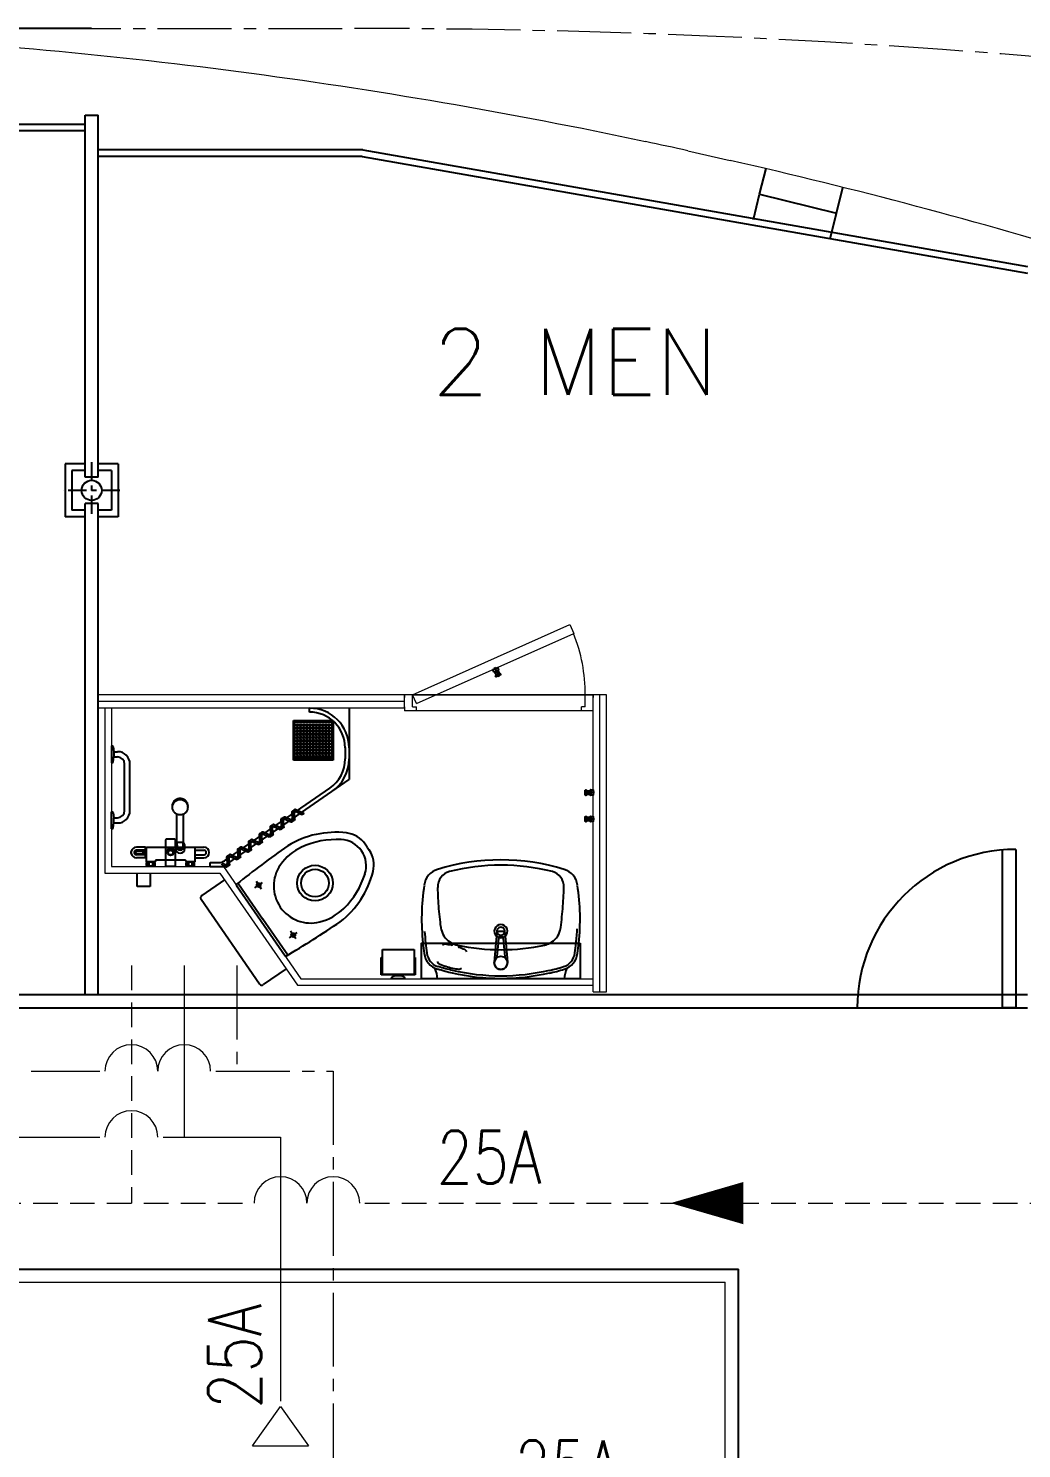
# Model space of a CAD drawing. Extents: x 475189 to 476029, y 1007718 to 1008015.
# Drawn here: x 475766.03 to 475786.2, y 1007881.96 to 1007910.8 of the extents above; entities that cross this region are included whole.
import ezdxf
from ezdxf.enums import TextEntityAlignment as Align

# ---------------------------------------------------------------- set-up
doc = ezdxf.new("R2010")
doc.units = 0
doc.header["$LTSCALE"] = 2
doc.header["$MEASUREMENT"] = 0
doc.linetypes.add('CENTER2', pattern=[1.125, 0.75, -0.125, 0.125, -0.125])
doc.linetypes.add('HIDDEN', pattern=[0.375, 0.25, -0.125])
doc.layers.get('0').update_dxf_attribs({"linetype": 'CONTINUOUS', "lineweight": 0})
for name, color, linetype in [('DIVISION', 42, 'CONTINUOUS'), ('Furniture', 122, 'CONTINUOUS'), ('LAYER010', 7, 'CONTINUOUS'), ('Lining', 151, 'CONTINUOUS'), ('STIFFERNER', 3, 'CONTINUOUS'), ('WINCH', 4, 'CONTINUOUS')]:
    doc.layers.add(name, color=color, linetype=linetype)
doc.layers.add('R.B', color=6, linetype='CONTINUOUS', lineweight=0)
doc.layers.add('TEXT', color=1, linetype='CONTINUOUS', lineweight=0)
doc.styles.add('ROMANS', font='ROMANS.SHX')
doc.styles.add('XT03_5', font='romans', dxfattribs={"width": 0.6, "height": 87.5})

# ---------------------------------------------------------------- blocks, each defined once
blk = doc.blocks.new('EXISTING')
at = {"color": 8, "linetype": 'Continuous'}
blk.add_line((475780.185, 1007850.487), (475780.185, 1007885.334), dxfattribs=at)
at = {"layer": 'Lining', "color": 8}
blk.add_line((475780.454, 1007850.219), (475780.454, 1007885.602), dxfattribs=at)
at = {"color": 8, "linetype": 'ByBlock', "style": 'ROMANS'}
for tag, height, width, p in [('DIRECTION', 0.536, 0.85, (475672.394, 1007828.239)), ('DN', 1.072, 0.708333, (475752.552, 1007802.238))]:
    blk.add_attdef(tag, text='', height=height, dxfattribs=dict(at, width=width)).set_placement(p, align=Align.MIDDLE_RIGHT)
at = {"color": 8, "style": 'XT03_5', "text_generation_flag": 4, "width": 0.6, "flags": 9}
for p, rotation in [((475706.595, 1007775.576), 270), ((475708.817, 1007766.103), 90)]:
    blk.add_attdef('KEYWORD', p, '', height=0.0375, rotation=rotation, dxfattribs=at)
at = {"color": 8, "style": 'XT03_5', "width": 0.6, "flags": 9}
for p, rotation in [((475708.817, 1007775.576), 270), ((475706.595, 1007766.103), 90)]:
    blk.add_attdef('KEYWORD', p, '', height=0.0375, rotation=rotation, dxfattribs=at)
at = {"layer": 'TEXT', "color": 8, "style": 'ROMANS', "width": 0.85, "flags": 8}
blk.add_attdef('WTD', text='', height=1.072, rotation=180, dxfattribs=at).set_placement((475705.173, 1007794.2), align=Align.MIDDLE_CENTER)
blk.add_attdef('WTD', text='', height=1.072, dxfattribs=at).set_placement((475731.4, 1007752.462), align=Align.MIDDLE_CENTER)

msp = doc.modelspace()

# ---------------------------------------------------------------- linework, layer by layer
at = {"color": 8, "linetype": 'CENTER2'}
for p, q in [((475728.159, 1007910.799), (475772.655, 1007910.799)), ((475770.27, 1007891.767), (475770.27, 1007889.623)), ((475766.088, 1007889.623), (475767.482, 1007889.623)), ((475769.841, 1007889.623), (475772.226, 1007889.623)), ((475772.226, 1007889.623), (475772.226, 1007880.274))]:
    msp.add_line(p, q, dxfattribs=at)
at = {"color": 8}
for p, q in [((475779.427, 1007908.312), (475780.288, 1007908.118)), ((475773.833, 1007897.262), (475777.028, 1007898.69)), ((475777.028, 1007898.69), (475777.11, 1007898.513)), ((475773.915, 1007897.086), (475777.11, 1007898.513)), ((475777.773, 1007897.262), (475767.453, 1007897.262)), ((475767.453, 1007897.262), (475767.453, 1007896.994)), ((475773.672, 1007896.994), (475773.672, 1007897.262)), ((475773.672, 1007897.262), (475773.672, 1007897.209)), ((475773.833, 1007897.262), (475773.672, 1007897.262)), ((475773.833, 1007897.262), (475777.344, 1007897.262)), ((475773.915, 1007897.086), (475773.833, 1007897.262)), ((475773.833, 1007897.021), (475773.833, 1007897.262)), ((475777.344, 1007897.021), (475777.344, 1007897.262)), ((475777.344, 1007897.262), (475777.505, 1007897.262)), ((475777.505, 1007897.262), (475777.505, 1007897.209)), ((475777.505, 1007891.231), (475777.505, 1007897.262)), ((475777.639, 1007891.231), (475777.639, 1007897.262)), ((475777.773, 1007891.231), (475777.773, 1007897.262)), ((475773.672, 1007897.128), (475767.453, 1007897.128)), ((475773.672, 1007896.994), (475767.453, 1007896.994)), ((475767.587, 1007896.994), (475767.587, 1007893.643)), ((475767.721, 1007896.994), (475767.721, 1007893.778)), ((475773.672, 1007897.021), (475773.672, 1007896.941)), ((475773.913, 1007896.941), (475773.672, 1007896.941)), ((475773.833, 1007897.021), (475773.913, 1007897.021)), ((475773.913, 1007896.941), (475773.913, 1007897.021)), ((475777.264, 1007896.941), (475773.913, 1007896.941)), ((475777.264, 1007896.941), (475777.264, 1007897.021)), ((475777.344, 1007897.021), (475777.264, 1007897.021)), ((475777.505, 1007896.941), (475777.264, 1007896.941)), ((475777.505, 1007896.941), (475777.505, 1007897.021)), ((475767.721, 1007893.778), (475769.91, 1007893.778)), ((475769.994, 1007893.778), (475771.569, 1007891.499)), ((475767.587, 1007893.643), (475769.924, 1007893.643)), ((475769.924, 1007893.643), (475771.499, 1007891.365)), ((475769.198, 1007891.767), (475769.198, 1007888.282)), ((475771.569, 1007891.499), (475777.505, 1007891.499)), ((475771.499, 1007891.365), (475777.505, 1007891.365)), ((475777.505, 1007891.231), (475777.773, 1007891.231)), ((475765.016, 1007888.282), (475767.482, 1007888.282)), ((475768.769, 1007888.282), (475771.154, 1007888.282)), ((475771.154, 1007888.282), (475771.154, 1007882.921)), ((475738.37, 1007885.334), (475780.185, 1007885.334)), ((475770.584, 1007882.01), (475771.154, 1007882.814)), ((475771.154, 1007882.814), (475771.724, 1007882.01)), ((475770.584, 1007882.01), (475771.724, 1007882.01))]:
    msp.add_line(p, q, dxfattribs=at)
at = {"color": 8, "linetype": 'HIDDEN'}
for p, q in [((475768.125, 1007891.767), (475768.125, 1007886.942)), ((475753.38, 1007886.942), (475770.511, 1007886.942)), ((475772.869, 1007886.942), (475793.186, 1007886.942))]:
    msp.add_line(p, q, dxfattribs=at)
at = {"color": 8}
msp.add_lwpolyline([(475779.074, 1007886.942, 0, 0.858, 0), (475780.553, 1007886.942, 0.858, 0.858, 0)], format="xyseb", dxfattribs=at)
at = {"color": 8, "linetype": 'CENTER2'}
msp.add_arc((475772.651, 1007743.864), 166.934, 83.43632, 89.99856, dxfattribs=at)
at = {"color": 8}
for centre, radius, start, end in [((475756.789, 1007807.002), 103.797, 82.519, 87.14787), ((475756.442, 1007804.334), 106.488, 78.00871, 82.52097), ((475756.261, 1007803.39), 107.45, 77.54889, 78.01848), ((475754.796, 1007796.905), 114.098, 73.17872, 77.08981), ((475773.967, 1007897.262), 3.377, 0, 21.7012), ((475768.125, 1007889.623), 0.536, 0, 180), ((475769.198, 1007889.623), 0.536, 0, 180), ((475768.125, 1007888.282), 0.536, 0, 180), ((475771.154, 1007886.942), 0.536, 0, 180), ((475772.226, 1007886.942), 0.536, 0, 180)]:
    msp.add_arc(centre, radius, start, end, dxfattribs=at)
at = {"layer": 'DIVISION', "color": 8}
for p, q in [((475785.815, 1007890.909), (475785.815, 1007894.115)), ((475786.083, 1007894.126), (475786.083, 1007890.909)), ((475786.083, 1007890.909), (475785.815, 1007890.909))]:
    msp.add_line(p, q, dxfattribs=at)
msp.add_arc((475786.083, 1007890.909), 3.217, 90, 180, dxfattribs=at)
at = {"layer": 'Furniture', "color": 8}
for p, q in [((475775.463, 1007897.778), (475775.561, 1007897.822)), ((475775.501, 1007897.824), (475775.589, 1007897.628)), ((475775.561, 1007897.822), (475775.582, 1007897.775)), ((475775.484, 1007897.731), (475775.463, 1007897.778)), ((475775.484, 1007897.731), (475775.582, 1007897.775)), ((475775.487, 1007897.728), (475775.582, 1007897.771)), ((475775.523, 1007897.648), (475775.618, 1007897.69)), ((475775.523, 1007897.644), (475775.621, 1007897.687)), ((475775.527, 1007897.636), (475775.523, 1007897.644)), ((475775.527, 1007897.636), (475775.625, 1007897.679)), ((475775.622, 1007897.672), (475775.534, 1007897.633)), ((475775.625, 1007897.679), (475775.621, 1007897.687)), ((475771.742, 1007896.914), (475771.742, 1007896.994)), ((475772.546, 1007896.994), (475772.546, 1007895.963)), ((475771.42, 1007896.742), (475772.224, 1007896.742)), ((475771.42, 1007895.938), (475771.42, 1007896.742)), ((475771.447, 1007896.715), (475772.198, 1007896.715)), ((475771.447, 1007895.965), (475771.447, 1007896.715)), ((475772.198, 1007896.715), (475772.198, 1007895.965)), ((475772.224, 1007896.742), (475772.224, 1007895.938)), ((475767.721, 1007896.23), (475767.73, 1007896.23)), ((475767.721, 1007896.23), (475767.721, 1007895.882)), ((475767.756, 1007896.207), (475767.768, 1007896.11)), ((475767.768, 1007896.11), (475767.844, 1007896.11)), ((475767.768, 1007896.11), (475767.768, 1007896.002)), ((475772.466, 1007896.192), (475772.466, 1007895.963)), ((475772.546, 1007896.19), (475772.546, 1007895.542)), ((475767.721, 1007895.882), (475767.73, 1007895.882)), ((475767.756, 1007895.905), (475767.768, 1007896.002)), ((475767.768, 1007896.002), (475767.844, 1007896.002)), ((475767.989, 1007894.914), (475767.989, 1007895.858)), ((475768.096, 1007894.914), (475768.096, 1007895.858)), ((475772.224, 1007895.938), (475771.42, 1007895.938)), ((475772.198, 1007895.965), (475771.447, 1007895.965)), ((475769.994, 1007893.778), (475772.546, 1007895.542)), ((475770.016, 1007893.891), (475772.153, 1007895.368)), ((475777.532, 1007895.279), (475777.317, 1007895.279)), ((475777.344, 1007895.23), (475777.344, 1007895.327)), ((475777.35, 1007895.332), (475777.358, 1007895.332)), ((475777.35, 1007895.332), (475777.35, 1007895.225)), ((475777.35, 1007895.225), (475777.358, 1007895.225)), ((475777.358, 1007895.332), (475777.358, 1007895.225)), ((475777.362, 1007895.331), (475777.362, 1007895.226)), ((475777.45, 1007895.331), (475777.45, 1007895.226)), ((475777.454, 1007895.332), (475777.454, 1007895.225)), ((475771.443, 1007894.737), (475771.428, 1007894.912)), ((475771.428, 1007894.912), (475771.587, 1007894.837)), ((475771.467, 1007894.938), (475771.625, 1007894.863)), ((475767.721, 1007894.89), (475767.73, 1007894.89)), ((475767.721, 1007894.541), (475767.721, 1007894.89)), ((475767.756, 1007894.866), (475767.768, 1007894.769)), ((475767.756, 1007894.565), (475767.768, 1007894.662)), ((475767.768, 1007894.769), (475767.844, 1007894.769)), ((475767.768, 1007894.662), (475767.768, 1007894.769)), ((475767.768, 1007894.662), (475767.844, 1007894.662)), ((475769.048, 1007894.274), (475769.048, 1007894.845)), ((475769.182, 1007894.274), (475769.182, 1007894.845)), ((475770.063, 1007893.825), (475771.573, 1007894.869)), ((475771.026, 1007894.633), (475771.184, 1007894.558)), ((475771.184, 1007894.558), (475771.17, 1007894.733)), ((475771.222, 1007894.585), (475771.208, 1007894.759)), ((475771.208, 1007894.759), (475771.366, 1007894.684)), ((475771.246, 1007894.786), (475771.405, 1007894.711)), ((475771.405, 1007894.711), (475771.39, 1007894.885)), ((475777.532, 1007894.742), (475777.317, 1007894.742)), ((475777.344, 1007894.694), (475777.344, 1007894.791)), ((475777.35, 1007894.796), (475777.358, 1007894.796)), ((475777.35, 1007894.796), (475777.35, 1007894.689)), ((475777.35, 1007894.689), (475777.358, 1007894.689)), ((475777.358, 1007894.796), (475777.358, 1007894.689)), ((475777.362, 1007894.795), (475777.362, 1007894.69)), ((475777.45, 1007894.795), (475777.45, 1007894.69)), ((475777.454, 1007894.796), (475777.454, 1007894.689)), ((475767.721, 1007894.541), (475767.73, 1007894.541)), ((475770.743, 1007894.253), (475770.729, 1007894.428)), ((475770.767, 1007894.454), (475770.925, 1007894.379)), ((475770.781, 1007894.28), (475770.767, 1007894.454)), ((475770.805, 1007894.481), (475770.963, 1007894.406)), ((475770.963, 1007894.406), (475770.949, 1007894.58)), ((475771.002, 1007894.432), (475770.987, 1007894.607)), ((475770.987, 1007894.607), (475771.146, 1007894.532)), ((475768.122, 1007894.083), (475768.123, 1007894.083)), ((475768.123, 1007894.04), (475768.123, 1007894.083)), ((475768.415, 1007894.107), (475768.227, 1007894.107)), ((475768.415, 1007894.169), (475768.228, 1007894.169)), ((475768.37, 1007894.088), (475768.231, 1007894.088)), ((475768.367, 1007894.087), (475768.232, 1007894.087)), ((475768.367, 1007894.036), (475768.367, 1007894.087)), ((475768.37, 1007894.035), (475768.37, 1007894.088)), ((475768.415, 1007893.954), (475768.415, 1007894.169)), ((475768.431, 1007894.155), (475768.415, 1007894.155)), ((475768.431, 1007894.169), (475768.922, 1007894.169)), ((475768.431, 1007893.874), (475768.431, 1007894.169)), ((475768.823, 1007894.048), (475768.823, 1007894.319)), ((475768.823, 1007893.778), (475768.823, 1007894.048)), ((475769.01, 1007894.33), (475768.834, 1007894.33)), ((475768.922, 1007894.169), (475769.413, 1007894.169)), ((475769.021, 1007894.048), (475769.021, 1007894.319)), ((475769.048, 1007894.312), (475769.021, 1007894.312)), ((475769.021, 1007893.778), (475769.021, 1007894.048)), ((475769.048, 1007894.209), (475769.048, 1007894.312)), ((475769.048, 1007894.274), (475769.182, 1007894.274)), ((475769.053, 1007894.209), (475769.053, 1007894.274)), ((475769.177, 1007894.209), (475769.177, 1007894.274)), ((475769.209, 1007894.142), (475769.209, 1007894.209)), ((475769.413, 1007894.169), (475769.413, 1007893.874)), ((475769.413, 1007894.169), (475769.6, 1007894.169)), ((475769.413, 1007894.107), (475769.601, 1007894.107)), ((475770.302, 1007893.949), (475770.288, 1007894.123)), ((475770.326, 1007894.15), (475770.484, 1007894.075)), ((475770.34, 1007893.975), (475770.326, 1007894.15)), ((475770.364, 1007894.176), (475770.522, 1007894.101)), ((475770.522, 1007894.101), (475770.508, 1007894.276)), ((475770.546, 1007894.302), (475770.705, 1007894.227)), ((475770.561, 1007894.127), (475770.546, 1007894.302)), ((475770.585, 1007894.328), (475770.743, 1007894.253)), ((475772.914, 1007894.173), (475772.873, 1007894.233)), ((475772.914, 1007894.173), (475772.955, 1007894.113)), ((475768.123, 1007894.04), (475768.122, 1007894.04)), ((475768.415, 1007894.016), (475768.227, 1007894.016)), ((475768.415, 1007893.954), (475768.228, 1007893.954)), ((475768.37, 1007894.035), (475768.231, 1007894.035)), ((475768.367, 1007894.036), (475768.232, 1007894.036)), ((475768.431, 1007893.968), (475768.415, 1007893.968)), ((475768.431, 1007893.879), (475768.431, 1007893.874)), ((475768.608, 1007893.874), (475768.431, 1007893.874)), ((475768.435, 1007893.855), (475768.434, 1007893.855)), ((475768.434, 1007893.796), (475768.434, 1007893.855)), ((475768.435, 1007893.796), (475768.434, 1007893.796)), ((475768.435, 1007893.796), (475768.435, 1007893.855)), ((475768.6, 1007893.778), (475768.44, 1007893.778)), ((475768.488, 1007893.855), (475768.467, 1007893.855)), ((475768.467, 1007893.796), (475768.467, 1007893.855)), ((475768.488, 1007893.796), (475768.467, 1007893.796)), ((475768.488, 1007893.796), (475768.488, 1007893.855)), ((475768.573, 1007893.855), (475768.552, 1007893.855)), ((475768.552, 1007893.855), (475768.552, 1007893.796)), ((475768.573, 1007893.796), (475768.552, 1007893.796)), ((475768.573, 1007893.796), (475768.573, 1007893.855)), ((475768.605, 1007893.855), (475768.606, 1007893.855)), ((475768.605, 1007893.796), (475768.605, 1007893.855)), ((475768.605, 1007893.796), (475768.606, 1007893.796)), ((475768.606, 1007893.796), (475768.606, 1007893.855)), ((475768.608, 1007893.879), (475768.608, 1007893.874)), ((475769.209, 1007893.906), (475768.635, 1007893.906)), ((475769.021, 1007893.778), (475768.823, 1007893.778)), ((475769.236, 1007893.879), (475769.236, 1007893.874)), ((475769.413, 1007893.874), (475769.236, 1007893.874)), ((475769.239, 1007893.855), (475769.238, 1007893.855)), ((475769.238, 1007893.796), (475769.238, 1007893.855)), ((475769.239, 1007893.796), (475769.238, 1007893.796)), ((475769.239, 1007893.796), (475769.239, 1007893.855)), ((475769.404, 1007893.778), (475769.244, 1007893.778)), ((475769.292, 1007893.855), (475769.271, 1007893.855)), ((475769.271, 1007893.796), (475769.271, 1007893.855)), ((475769.292, 1007893.796), (475769.271, 1007893.796)), ((475769.292, 1007893.796), (475769.292, 1007893.855)), ((475769.377, 1007893.855), (475769.356, 1007893.855)), ((475769.356, 1007893.855), (475769.356, 1007893.796)), ((475769.377, 1007893.796), (475769.356, 1007893.796)), ((475769.377, 1007893.796), (475769.377, 1007893.855)), ((475769.409, 1007893.855), (475769.41, 1007893.855)), ((475769.409, 1007893.796), (475769.409, 1007893.855)), ((475769.409, 1007893.796), (475769.41, 1007893.796)), ((475769.41, 1007893.796), (475769.41, 1007893.855)), ((475769.413, 1007894.016), (475769.601, 1007894.016)), ((475769.413, 1007893.954), (475769.6, 1007893.954)), ((475769.726, 1007893.778), (475769.726, 1007893.858)), ((475769.726, 1007893.858), (475769.91, 1007893.858)), ((475769.726, 1007893.778), (475769.994, 1007893.778)), ((475769.964, 1007893.807), (475770.043, 1007893.77)), ((475770.002, 1007893.834), (475770.081, 1007893.796)), ((475770.081, 1007893.796), (475770.067, 1007893.971)), ((475770.105, 1007893.997), (475770.264, 1007893.922)), ((475770.12, 1007893.823), (475770.105, 1007893.997)), ((475770.144, 1007894.024), (475770.302, 1007893.949)), ((475768.241, 1007893.375), (475768.241, 1007893.643)), ((475768.509, 1007893.643), (475768.509, 1007893.375)), ((475770.018, 1007893.507), (475769.555, 1007893.187)), ((475770.658, 1007893.477), (475770.764, 1007893.323)), ((475768.509, 1007893.375), (475768.241, 1007893.375)), ((475770.259, 1007893.395), (475771.247, 1007891.964)), ((475770.302, 1007893.426), (475770.797, 1007892.71)), ((475770.634, 1007893.347), (475770.788, 1007893.453)), ((475769.541, 1007893.113), (475770.73, 1007891.392)), ((475771.302, 1007891.979), (475770.797, 1007892.71)), ((475771.335, 1007892.332), (475771.489, 1007892.439)), ((475771.466, 1007892.308), (475771.359, 1007892.463)), ((475775.546, 1007892.44), (475775.528, 1007892.223)), ((475775.573, 1007892.464), (475775.684, 1007892.464)), ((475775.584, 1007892.327), (475775.574, 1007892.223)), ((475775.647, 1007892.351), (475775.61, 1007892.351)), ((475775.674, 1007892.327), (475775.683, 1007892.223)), ((475775.711, 1007892.44), (475775.729, 1007892.223)), ((475773.222, 1007891.579), (475773.222, 1007892.094)), ((475773.222, 1007892.094), (475773.865, 1007892.094)), ((475773.865, 1007892.094), (475773.865, 1007891.579)), ((475775.528, 1007892.223), (475775.495, 1007891.832)), ((475775.574, 1007892.223), (475775.55, 1007891.949)), ((475775.683, 1007892.223), (475775.707, 1007891.949)), ((475775.729, 1007892.223), (475775.762, 1007891.832)), ((475773.2, 1007891.579), (475773.2, 1007891.933)), ((475773.2, 1007891.933), (475773.216, 1007891.933)), ((475773.216, 1007891.579), (475773.216, 1007891.933)), ((475773.87, 1007891.933), (475773.87, 1007891.579)), ((475773.886, 1007891.933), (475773.87, 1007891.933)), ((475773.886, 1007891.933), (475773.886, 1007891.579)), ((475771.268, 1007891.699), (475770.805, 1007891.379)), ((475773.465, 1007891.579), (475773.2, 1007891.579)), ((475773.865, 1007891.585), (475773.222, 1007891.585)), ((475773.409, 1007891.499), (475773.41, 1007891.515)), ((475773.677, 1007891.499), (475773.409, 1007891.499)), ((475773.477, 1007891.553), (475773.475, 1007891.553)), ((475773.476, 1007891.558), (475773.476, 1007891.569)), ((475773.61, 1007891.558), (475773.476, 1007891.558)), ((475773.61, 1007891.558), (475773.61, 1007891.569)), ((475773.611, 1007891.553), (475773.61, 1007891.553)), ((475773.886, 1007891.579), (475773.621, 1007891.579)), ((475773.677, 1007891.499), (475773.676, 1007891.515)), ((475774.65, 1007891.499), (475774.342, 1007891.499)), ((475776.915, 1007891.499), (475776.607, 1007891.499))]:
    msp.add_line(p, q, dxfattribs=at)
for points in [[(475771.514, 1007896.634), (475771.483, 1007896.634), (475771.483, 1007896.671), (475771.514, 1007896.671)], [(475771.579, 1007896.634), (475771.548, 1007896.634), (475771.548, 1007896.671), (475771.579, 1007896.671)], [(475771.643, 1007896.634), (475771.612, 1007896.634), (475771.612, 1007896.671), (475771.643, 1007896.671)], [(475771.707, 1007896.634), (475771.676, 1007896.634), (475771.676, 1007896.671), (475771.707, 1007896.671)], [(475771.772, 1007896.634), (475771.741, 1007896.634), (475771.741, 1007896.671), (475771.772, 1007896.671)], [(475771.836, 1007896.634), (475771.805, 1007896.634), (475771.805, 1007896.671), (475771.836, 1007896.671)], [(475771.9, 1007896.634), (475771.869, 1007896.634), (475771.869, 1007896.671), (475771.9, 1007896.671)], [(475771.965, 1007896.634), (475771.934, 1007896.634), (475771.934, 1007896.671), (475771.965, 1007896.671)], [(475772.029, 1007896.634), (475771.998, 1007896.634), (475771.998, 1007896.671), (475772.029, 1007896.671)], [(475772.093, 1007896.634), (475772.062, 1007896.634), (475772.062, 1007896.671), (475772.093, 1007896.671)], [(475772.158, 1007896.634), (475772.127, 1007896.634), (475772.127, 1007896.671), (475772.158, 1007896.671)], [(475771.514, 1007896.57), (475771.483, 1007896.57), (475771.483, 1007896.607), (475771.514, 1007896.607)], [(475771.514, 1007896.505), (475771.483, 1007896.505), (475771.483, 1007896.543), (475771.514, 1007896.543)], [(475771.514, 1007896.441), (475771.483, 1007896.441), (475771.483, 1007896.478), (475771.514, 1007896.478)], [(475771.514, 1007896.377), (475771.483, 1007896.377), (475771.483, 1007896.414), (475771.514, 1007896.414)], [(475771.579, 1007896.57), (475771.548, 1007896.57), (475771.548, 1007896.607), (475771.579, 1007896.607)], [(475771.579, 1007896.505), (475771.548, 1007896.505), (475771.548, 1007896.543), (475771.579, 1007896.543)], [(475771.579, 1007896.441), (475771.548, 1007896.441), (475771.548, 1007896.478), (475771.579, 1007896.478)], [(475771.579, 1007896.377), (475771.548, 1007896.377), (475771.548, 1007896.414), (475771.579, 1007896.414)], [(475771.643, 1007896.57), (475771.612, 1007896.57), (475771.612, 1007896.607), (475771.643, 1007896.607)], [(475771.643, 1007896.505), (475771.612, 1007896.505), (475771.612, 1007896.543), (475771.643, 1007896.543)], [(475771.643, 1007896.441), (475771.612, 1007896.441), (475771.612, 1007896.478), (475771.643, 1007896.478)], [(475771.643, 1007896.377), (475771.612, 1007896.377), (475771.612, 1007896.414), (475771.643, 1007896.414)], [(475771.707, 1007896.57), (475771.676, 1007896.57), (475771.676, 1007896.607), (475771.707, 1007896.607)], [(475771.707, 1007896.505), (475771.676, 1007896.505), (475771.676, 1007896.543), (475771.707, 1007896.543)], [(475771.707, 1007896.441), (475771.676, 1007896.441), (475771.676, 1007896.478), (475771.707, 1007896.478)], [(475771.707, 1007896.377), (475771.676, 1007896.377), (475771.676, 1007896.414), (475771.707, 1007896.414)], [(475771.772, 1007896.57), (475771.741, 1007896.57), (475771.741, 1007896.607), (475771.772, 1007896.607)], [(475771.772, 1007896.505), (475771.741, 1007896.505), (475771.741, 1007896.543), (475771.772, 1007896.543)], [(475771.772, 1007896.441), (475771.741, 1007896.441), (475771.741, 1007896.478), (475771.772, 1007896.478)], [(475771.772, 1007896.377), (475771.741, 1007896.377), (475771.741, 1007896.414), (475771.772, 1007896.414)], [(475771.836, 1007896.57), (475771.805, 1007896.57), (475771.805, 1007896.607), (475771.836, 1007896.607)], [(475771.836, 1007896.505), (475771.805, 1007896.505), (475771.805, 1007896.543), (475771.836, 1007896.543)], [(475771.836, 1007896.441), (475771.805, 1007896.441), (475771.805, 1007896.478), (475771.836, 1007896.478)], [(475771.836, 1007896.377), (475771.805, 1007896.377), (475771.805, 1007896.414), (475771.836, 1007896.414)], [(475771.9, 1007896.57), (475771.869, 1007896.57), (475771.869, 1007896.607), (475771.9, 1007896.607)], [(475771.9, 1007896.505), (475771.869, 1007896.505), (475771.869, 1007896.543), (475771.9, 1007896.543)], [(475771.9, 1007896.441), (475771.869, 1007896.441), (475771.869, 1007896.478), (475771.9, 1007896.478)], [(475771.9, 1007896.377), (475771.869, 1007896.377), (475771.869, 1007896.414), (475771.9, 1007896.414)], [(475771.965, 1007896.57), (475771.934, 1007896.57), (475771.934, 1007896.607), (475771.965, 1007896.607)], [(475771.965, 1007896.505), (475771.934, 1007896.505), (475771.934, 1007896.543), (475771.965, 1007896.543)], [(475771.965, 1007896.441), (475771.934, 1007896.441), (475771.934, 1007896.478), (475771.965, 1007896.478)], [(475771.965, 1007896.377), (475771.934, 1007896.377), (475771.934, 1007896.414), (475771.965, 1007896.414)], [(475772.029, 1007896.57), (475771.998, 1007896.57), (475771.998, 1007896.607), (475772.029, 1007896.607)], [(475772.029, 1007896.505), (475771.998, 1007896.505), (475771.998, 1007896.543), (475772.029, 1007896.543)], [(475772.029, 1007896.441), (475771.998, 1007896.441), (475771.998, 1007896.478), (475772.029, 1007896.478)], [(475772.029, 1007896.377), (475771.998, 1007896.377), (475771.998, 1007896.414), (475772.029, 1007896.414)], [(475772.093, 1007896.57), (475772.062, 1007896.57), (475772.062, 1007896.607), (475772.093, 1007896.607)], [(475772.093, 1007896.505), (475772.062, 1007896.505), (475772.062, 1007896.543), (475772.093, 1007896.543)], [(475772.093, 1007896.441), (475772.062, 1007896.441), (475772.062, 1007896.478), (475772.093, 1007896.478)], [(475772.093, 1007896.377), (475772.062, 1007896.377), (475772.062, 1007896.414), (475772.093, 1007896.414)], [(475772.158, 1007896.57), (475772.127, 1007896.57), (475772.127, 1007896.607), (475772.158, 1007896.607)], [(475772.158, 1007896.505), (475772.127, 1007896.505), (475772.127, 1007896.543), (475772.158, 1007896.543)], [(475772.158, 1007896.441), (475772.127, 1007896.441), (475772.127, 1007896.478), (475772.158, 1007896.478)], [(475772.158, 1007896.377), (475772.127, 1007896.377), (475772.127, 1007896.414), (475772.158, 1007896.414)], [(475771.514, 1007896.312), (475771.483, 1007896.312), (475771.483, 1007896.35), (475771.514, 1007896.35)], [(475771.514, 1007896.248), (475771.483, 1007896.248), (475771.483, 1007896.285), (475771.514, 1007896.285)], [(475771.514, 1007896.184), (475771.483, 1007896.184), (475771.483, 1007896.221), (475771.514, 1007896.221)], [(475771.514, 1007896.119), (475771.483, 1007896.119), (475771.483, 1007896.157), (475771.514, 1007896.157)], [(475771.514, 1007896.055), (475771.483, 1007896.055), (475771.483, 1007896.092), (475771.514, 1007896.092)], [(475771.579, 1007896.312), (475771.548, 1007896.312), (475771.548, 1007896.35), (475771.579, 1007896.35)], [(475771.579, 1007896.248), (475771.548, 1007896.248), (475771.548, 1007896.285), (475771.579, 1007896.285)], [(475771.579, 1007896.184), (475771.548, 1007896.184), (475771.548, 1007896.221), (475771.579, 1007896.221)], [(475771.579, 1007896.119), (475771.548, 1007896.119), (475771.548, 1007896.157), (475771.579, 1007896.157)], [(475771.579, 1007896.055), (475771.548, 1007896.055), (475771.548, 1007896.092), (475771.579, 1007896.092)], [(475771.643, 1007896.312), (475771.612, 1007896.312), (475771.612, 1007896.35), (475771.643, 1007896.35)], [(475771.643, 1007896.248), (475771.612, 1007896.248), (475771.612, 1007896.285), (475771.643, 1007896.285)], [(475771.643, 1007896.184), (475771.612, 1007896.184), (475771.612, 1007896.221), (475771.643, 1007896.221)], [(475771.643, 1007896.119), (475771.612, 1007896.119), (475771.612, 1007896.157), (475771.643, 1007896.157)], [(475771.643, 1007896.055), (475771.612, 1007896.055), (475771.612, 1007896.092), (475771.643, 1007896.092)], [(475771.707, 1007896.312), (475771.676, 1007896.312), (475771.676, 1007896.35), (475771.707, 1007896.35)], [(475771.707, 1007896.248), (475771.676, 1007896.248), (475771.676, 1007896.285), (475771.707, 1007896.285)], [(475771.707, 1007896.184), (475771.676, 1007896.184), (475771.676, 1007896.221), (475771.707, 1007896.221)], [(475771.707, 1007896.119), (475771.676, 1007896.119), (475771.676, 1007896.157), (475771.707, 1007896.157)], [(475771.707, 1007896.055), (475771.676, 1007896.055), (475771.676, 1007896.092), (475771.707, 1007896.092)], [(475771.772, 1007896.312), (475771.741, 1007896.312), (475771.741, 1007896.35), (475771.772, 1007896.35)], [(475771.772, 1007896.248), (475771.741, 1007896.248), (475771.741, 1007896.285), (475771.772, 1007896.285)], [(475771.772, 1007896.184), (475771.741, 1007896.184), (475771.741, 1007896.221), (475771.772, 1007896.221)], [(475771.772, 1007896.119), (475771.741, 1007896.119), (475771.741, 1007896.157), (475771.772, 1007896.157)], [(475771.772, 1007896.055), (475771.741, 1007896.055), (475771.741, 1007896.092), (475771.772, 1007896.092)], [(475771.836, 1007896.312), (475771.805, 1007896.312), (475771.805, 1007896.35), (475771.836, 1007896.35)], [(475771.836, 1007896.248), (475771.805, 1007896.248), (475771.805, 1007896.285), (475771.836, 1007896.285)], [(475771.836, 1007896.184), (475771.805, 1007896.184), (475771.805, 1007896.221), (475771.836, 1007896.221)], [(475771.836, 1007896.119), (475771.805, 1007896.119), (475771.805, 1007896.157), (475771.836, 1007896.157)], [(475771.836, 1007896.055), (475771.805, 1007896.055), (475771.805, 1007896.092), (475771.836, 1007896.092)], [(475771.9, 1007896.312), (475771.869, 1007896.312), (475771.869, 1007896.35), (475771.9, 1007896.35)], [(475771.9, 1007896.248), (475771.869, 1007896.248), (475771.869, 1007896.285), (475771.9, 1007896.285)], [(475771.9, 1007896.184), (475771.869, 1007896.184), (475771.869, 1007896.221), (475771.9, 1007896.221)], [(475771.9, 1007896.119), (475771.869, 1007896.119), (475771.869, 1007896.157), (475771.9, 1007896.157)], [(475771.9, 1007896.055), (475771.869, 1007896.055), (475771.869, 1007896.092), (475771.9, 1007896.092)], [(475771.965, 1007896.312), (475771.934, 1007896.312), (475771.934, 1007896.35), (475771.965, 1007896.35)], [(475771.965, 1007896.248), (475771.934, 1007896.248), (475771.934, 1007896.285), (475771.965, 1007896.285)], [(475771.965, 1007896.184), (475771.934, 1007896.184), (475771.934, 1007896.221), (475771.965, 1007896.221)], [(475771.965, 1007896.119), (475771.934, 1007896.119), (475771.934, 1007896.157), (475771.965, 1007896.157)], [(475771.965, 1007896.055), (475771.934, 1007896.055), (475771.934, 1007896.092), (475771.965, 1007896.092)], [(475772.029, 1007896.312), (475771.998, 1007896.312), (475771.998, 1007896.35), (475772.029, 1007896.35)], [(475772.029, 1007896.248), (475771.998, 1007896.248), (475771.998, 1007896.285), (475772.029, 1007896.285)], [(475772.029, 1007896.184), (475771.998, 1007896.184), (475771.998, 1007896.221), (475772.029, 1007896.221)], [(475772.029, 1007896.119), (475771.998, 1007896.119), (475771.998, 1007896.157), (475772.029, 1007896.157)], [(475772.029, 1007896.055), (475771.998, 1007896.055), (475771.998, 1007896.092), (475772.029, 1007896.092)], [(475772.093, 1007896.312), (475772.062, 1007896.312), (475772.062, 1007896.35), (475772.093, 1007896.35)], [(475772.093, 1007896.248), (475772.062, 1007896.248), (475772.062, 1007896.285), (475772.093, 1007896.285)], [(475772.093, 1007896.184), (475772.062, 1007896.184), (475772.062, 1007896.221), (475772.093, 1007896.221)], [(475772.093, 1007896.119), (475772.062, 1007896.119), (475772.062, 1007896.157), (475772.093, 1007896.157)], [(475772.093, 1007896.055), (475772.062, 1007896.055), (475772.062, 1007896.092), (475772.093, 1007896.092)], [(475772.158, 1007896.312), (475772.127, 1007896.312), (475772.127, 1007896.35), (475772.158, 1007896.35)], [(475772.158, 1007896.248), (475772.127, 1007896.248), (475772.127, 1007896.285), (475772.158, 1007896.285)], [(475772.158, 1007896.184), (475772.127, 1007896.184), (475772.127, 1007896.221), (475772.158, 1007896.221)], [(475772.158, 1007896.119), (475772.127, 1007896.119), (475772.127, 1007896.157), (475772.158, 1007896.157)], [(475772.158, 1007896.055), (475772.127, 1007896.055), (475772.127, 1007896.092), (475772.158, 1007896.092)], [(475771.514, 1007895.991), (475771.483, 1007895.991), (475771.483, 1007896.028), (475771.514, 1007896.028)], [(475771.579, 1007895.991), (475771.548, 1007895.991), (475771.548, 1007896.028), (475771.579, 1007896.028)], [(475771.643, 1007895.991), (475771.612, 1007895.991), (475771.612, 1007896.028), (475771.643, 1007896.028)], [(475771.707, 1007895.991), (475771.676, 1007895.991), (475771.676, 1007896.028), (475771.707, 1007896.028)], [(475771.772, 1007895.991), (475771.741, 1007895.991), (475771.741, 1007896.028), (475771.772, 1007896.028)], [(475771.836, 1007895.991), (475771.805, 1007895.991), (475771.805, 1007896.028), (475771.836, 1007896.028)], [(475771.9, 1007895.991), (475771.869, 1007895.991), (475771.869, 1007896.028), (475771.9, 1007896.028)], [(475771.965, 1007895.991), (475771.934, 1007895.991), (475771.934, 1007896.028), (475771.965, 1007896.028)], [(475772.029, 1007895.991), (475771.998, 1007895.991), (475771.998, 1007896.028), (475772.029, 1007896.028)], [(475772.093, 1007895.991), (475772.062, 1007895.991), (475772.062, 1007896.028), (475772.093, 1007896.028)], [(475772.158, 1007895.991), (475772.127, 1007895.991), (475772.127, 1007896.028), (475772.158, 1007896.028)], [(475777.237, 1007892.223), (475777.237, 1007891.499), (475774.02, 1007891.499), (475774.02, 1007892.223)]]:
    msp.add_lwpolyline(points, close=True, dxfattribs=at)
for points in [[(475777.454, 1007895.332), (475777.505, 1007895.332), (475777.505, 1007895.225), (475777.454, 1007895.225)], [(475777.454, 1007894.796), (475777.505, 1007894.796), (475777.505, 1007894.689), (475777.454, 1007894.689)]]:
    msp.add_lwpolyline(points, dxfattribs=at)
for points in [[(475769.275, 1007894.997, 0.052075), (475769.275, 1007895.026, 0.05173), (475769.268, 1007895.054, 0.05089), (475769.256, 1007895.081, 0.049718), (475769.238, 1007895.105, 0.048423), (475769.216, 1007895.125, 0.047205), (475769.189, 1007895.141, 0.046227), (475769.16, 1007895.152, 0.045603), (475769.13, 1007895.158, 0.045396), (475769.099, 1007895.157, 0.045626), (475769.068, 1007895.152, 0.046271), (475769.039, 1007895.14, 0.047264), (475769.013, 1007895.124, 0.048491), (475768.991, 1007895.104, 0.049785), (475768.974, 1007895.08, 0.050944), (475768.961, 1007895.053, 0.051762), (475768.955, 1007895.024, 0.052077), (475768.955, 1007894.995, 0.052077)], [(475768.552, 1007893.855, 0.053646), (475768.544, 1007893.862, 0.055269), (475768.535, 1007893.866, 0.056428), (475768.525, 1007893.868, 0.056849), (475768.515, 1007893.868, 0.056428), (475768.505, 1007893.866, 0.055269), (475768.496, 1007893.862, 0.053646), (475768.488, 1007893.855, 0.053646)], [(475768.552, 1007893.796, -0.053646), (475768.544, 1007893.79, -0.055269), (475768.535, 1007893.785, -0.056428), (475768.525, 1007893.783, -0.056849), (475768.515, 1007893.783, -0.056428), (475768.505, 1007893.785, -0.055269), (475768.496, 1007893.79, -0.053646), (475768.488, 1007893.796, -0.053646)], [(475769.356, 1007893.855, 0.053646), (475769.348, 1007893.862, 0.055269), (475769.339, 1007893.866, 0.056428), (475769.329, 1007893.868, 0.056849), (475769.319, 1007893.868, 0.056428), (475769.309, 1007893.866, 0.055269), (475769.3, 1007893.862, 0.053646), (475769.292, 1007893.855, 0.053646)], [(475769.356, 1007893.796, -0.053646), (475769.348, 1007893.79, -0.055269), (475769.339, 1007893.785, -0.056428), (475769.329, 1007893.783, -0.056849), (475769.319, 1007893.783, -0.056428), (475769.309, 1007893.785, -0.055269), (475769.3, 1007893.79, -0.053646), (475769.292, 1007893.796, -0.053646)], [(475774.421, 1007892.485, -0.014975), (475774.372, 1007892.918, -0.014955), (475774.35, 1007893.354, -0.014955)], [(475776.836, 1007892.485, 0.014975), (475776.885, 1007892.918, 0.014955), (475776.908, 1007893.354, 0.014955)], [(475776.607, 1007891.665, -0.115217), (475774.65, 1007891.665, -0.017611), (475774.358, 1007891.745)], [(475774.65, 1007891.665, -0.017611), (475774.358, 1007891.745)], [(475776.607, 1007891.61, -0.113761), (475774.65, 1007891.61, -0.018329), (475774.342, 1007891.693)], [(475776.607, 1007891.61, -0.113761), (475774.65, 1007891.61)], [(475776.607, 1007891.61, -0.113761), (475774.65, 1007891.61)]]:
    msp.add_lwpolyline(points, format="xyb", dxfattribs=at)
msp.add_lwpolyline([(475768.954, 1007894.981, 0.052543), (475768.957, 1007894.952, 0.051974), (475768.966, 1007894.924, 0.050953), (475768.981, 1007894.898, 0.049677), (475769.001, 1007894.875, 0.048366), (475769.026, 1007894.856, 0.047214), (475769.053, 1007894.843, 0.046368), (475769.084, 1007894.834, 0.045923), (475769.115, 1007894.831, 0.045923), (475769.146, 1007894.834, 0.046368), (475769.177, 1007894.843, 0.047214), (475769.204, 1007894.856, 0.048366), (475769.229, 1007894.875, 0.049677), (475769.249, 1007894.898, 0.050953), (475769.264, 1007894.924, 0.051974), (475769.273, 1007894.952, 0.052543), (475769.276, 1007894.981, 0.052543), (475769.273, 1007895.011, 0.051974), (475769.264, 1007895.039, 0.050953), (475769.249, 1007895.065, 0.049677), (475769.229, 1007895.087, 0.048366), (475769.204, 1007895.106, 0.047214), (475769.177, 1007895.12, 0.046368), (475769.146, 1007895.129, 0.045923), (475769.115, 1007895.131, 0.045923), (475769.084, 1007895.129, 0.046368), (475769.053, 1007895.12, 0.047214), (475769.026, 1007895.106, 0.048366), (475769.001, 1007895.087, 0.049677), (475768.981, 1007895.065, 0.050953), (475768.966, 1007895.039, 0.051974), (475768.957, 1007895.011, 0.052543)], format="xyb", close=True, dxfattribs=at)
for centre, radius in [((475768.922, 1007894.062), 0.0617), ((475768.922, 1007894.062), 0.0482), ((475771.855, 1007893.441), 0.362), ((475771.855, 1007893.441), 0.281), ((475770.711, 1007893.4), 0.0402), ((475771.412, 1007892.386), 0.0402), ((475775.629, 1007891.821), 0.134)]:
    msp.add_circle(centre, radius, dxfattribs=at)
for centre, radius, start, end in [((475771.742, 1007896.19), 0.804, 0, 90), ((475771.742, 1007896.19), 0.724, 0, 90), ((475767.73, 1007896.203), 0.0268, 7.0165, 90), ((475767.844, 1007895.858), 0.252, 0, 90), ((475767.73, 1007895.909), 0.0268, 270, 352.9835), ((475767.844, 1007895.858), 0.145, 0, 90), ((475771.742, 1007895.963), 0.724, 304.6524, 0), ((475771.742, 1007895.963), 0.804, 304.6525, 0), ((475777.35, 1007895.327), 0.00536, 90, 180), ((475777.35, 1007895.23), 0.00536, 180, 270), ((475777.358, 1007895.327), 0.00536, 47.0745, 90), ((475777.358, 1007895.23), 0.00536, 270, 312.9255), ((475777.406, 1007895.378), 0.0647, 227.0745, 312.9255), ((475777.406, 1007895.179), 0.0647, 47.0745, 132.9255), ((475777.454, 1007895.327), 0.00536, 90, 132.9255), ((475777.454, 1007895.23), 0.00536, 227.0745, 270), ((475767.844, 1007894.914), 0.145, 270, 0), ((475767.844, 1007894.914), 0.252, 270, 0), ((475767.73, 1007894.863), 0.0268, 7.0165, 90), ((475777.35, 1007894.791), 0.00536, 90, 180), ((475777.35, 1007894.694), 0.00536, 180, 270), ((475777.358, 1007894.791), 0.00536, 47.0745, 90), ((475777.358, 1007894.694), 0.00536, 270, 312.9255), ((475777.406, 1007894.842), 0.0647, 227.0745, 312.9255), ((475777.406, 1007894.643), 0.0647, 47.0745, 132.9255), ((475777.454, 1007894.791), 0.00536, 90, 132.9255), ((475777.454, 1007894.694), 0.00536, 227.0745, 270), ((475767.73, 1007894.568), 0.0268, 270, 352.9835), ((475772.277, 1007892.602), 1.871, 83.3282, 121.4644), ((475772.432, 1007893.928), 0.536, 34.6529, 83.3282), ((475768.204, 1007894.062), 0.0871, 167.1604, 192.8396), ((475768.122, 1007894.08), 0.00268, 90, 167.1604), ((475768.228, 1007894.062), 0.107, 90, 168.4728), ((475768.227, 1007894.062), 0.0456, 90, 180), ((475768.227, 1007894.062), 0.0456, 180, 270), ((475768.231, 1007894.062), 0.0268, 90, 180), ((475768.231, 1007894.062), 0.0268, 180, 270), ((475768.232, 1007894.062), 0.0255, 90, 180), ((475768.232, 1007894.062), 0.0255, 180, 270), ((475768.236, 1007894.062), 0.0255, 90, 180), ((475768.236, 1007894.062), 0.0255, 180, 270), ((475768.834, 1007894.319), 0.0107, 90, 180), ((475768.922, 1007894.048), 0.0992, 0, 180), ((475769.01, 1007894.319), 0.0107, 0, 90), ((475769.115, 1007894.206), 0.0938, 180, 45.3483), ((475769.115, 1007894.142), 0.0938, 180, 0), ((475769.115, 1007894.209), 0.067, 180, 23.0759), ((475769.115, 1007894.209), 0.0617, 180, 0.0004), ((475769.6, 1007894.062), 0.107, 0, 90), ((475769.6, 1007894.062), 0.107, 270, 0), ((475769.601, 1007894.062), 0.0456, 0, 90), ((475769.601, 1007894.062), 0.0456, 270, 0), ((475783.876, 1007876.411), 21.784, 125.2611, 128.6797), ((475772.031, 1007893.197), 1.072, 114.7892, 145.1134), ((475772.299, 1007892.617), 1.71, 87.0293, 114.7892), ((475772.359, 1007893.79), 0.536, 342.2764, 87.0293), ((475772.514, 1007893.809), 0.536, 345.9775, 34.6529), ((475768.122, 1007894.043), 0.00268, 192.8396, 270), ((475768.228, 1007894.062), 0.107, 191.5272, 270), ((475768.469, 1007893.855), 0.0353, 148.0188, 180.0904), ((475768.469, 1007893.796), 0.0353, 179.9096, 211.9812), ((475768.451, 1007893.852), 0.0164, 10.3889, 169.6111), ((475768.451, 1007893.799), 0.0164, 190.3889, 349.6111), ((475768.589, 1007893.852), 0.0164, 10.3889, 169.6111), ((475768.589, 1007893.799), 0.0164, 190.3889, 349.6111), ((475768.57, 1007893.855), 0.0353, 359.9096, 31.9812), ((475768.57, 1007893.796), 0.0353, 328.0188, 0.0904), ((475768.635, 1007893.879), 0.0268, 90, 180), ((475769.209, 1007893.879), 0.0268, 0, 90), ((475769.274, 1007893.855), 0.0353, 148.0188, 180.0904), ((475769.274, 1007893.796), 0.0353, 179.9096, 211.9812), ((475769.255, 1007893.852), 0.0164, 10.3889, 169.6111), ((475769.255, 1007893.799), 0.0164, 190.3889, 349.6111), ((475769.393, 1007893.852), 0.0164, 10.3889, 169.6111), ((475769.393, 1007893.799), 0.0164, 190.3889, 349.6111), ((475769.375, 1007893.855), 0.0353, 359.9096, 31.9812), ((475769.375, 1007893.796), 0.0353, 328.0188, 0.0904), ((475769.91, 1007894.046), 0.188, 270, 304.6526), ((475769.91, 1007894.046), 0.268, 270, 304.6526), ((475771.767, 1007893.381), 0.751, 145.1134, 284.1923), ((475775.629, 1007889.556), 4.356, 72.8194, 107.1806), ((475775.629, 1007889.556), 4.249, 75.75, 104.25), ((475771.219, 1007894.132), 1.871, 307.8413, 345.9775), ((475771.241, 1007894.147), 1.71, 314.5165, 342.2764), ((475774.439, 1007893.364), 0.367, 105.3905, 174.9983), ((475774.656, 1007893.375), 0.307, 103.773, 184.0177), ((475776.601, 1007893.375), 0.307, 355.9823, 76.227), ((475776.818, 1007893.364), 0.367, 5.0017, 74.6095), ((475769.585, 1007893.143), 0.0536, 124.6527, 214.6526), ((475770.272, 1007893.404), 0.0161, 128.6797, 214.6529), ((475770.289, 1007893.417), 0.0161, 34.6529, 128.6232), ((475778.49, 1007892.705), 4.47, 171.1172, 186.1968), ((475772.767, 1007892.705), 4.47, 353.8032, 8.8828), ((475771.688, 1007893.692), 1.072, 284.1923, 314.5165), ((475760.171, 1007910.705), 21.784, 300.5865, 304.0446), ((475778.49, 1007892.705), 4.416, 183.1813, 186.2724), ((475774.827, 1007892.594), 0.42, 195.0142, 241.9957), ((475775.629, 1007892.464), 0.134, 311.5233, 228.4752), ((475775.629, 1007892.464), 0.134, 228.4752, 311.5233), ((475775.573, 1007892.437), 0.0268, 90, 175.1945), ((475775.629, 1007892.464), 0.0804, 350.1019, 189.8952), ((475775.629, 1007892.464), 0.0804, 189.8952, 350.1019), ((475775.61, 1007892.325), 0.0268, 90, 174.9364), ((475775.647, 1007892.325), 0.0268, 5.0636, 90), ((475775.684, 1007892.437), 0.0268, 4.8055, 90), ((475776.43, 1007892.594), 0.42, 298.0043, 344.9858), ((475772.767, 1007892.705), 4.416, 353.7276, 357.5249), ((475778.49, 1007892.705), 4.47, 186.1968, 188.8828), ((475778.49, 1007892.705), 4.416, 186.2724, 188.8828), ((475774.491, 1007892.123), 0.0764, 83.003, 130.962), ((475774.331, 1007890.817), 1.392, 77.8833, 83.0118), ((475774.589, 1007892.239), 0.0694, 299.0455, 331.7807), ((475774.827, 1007892.594), 0.42, 241.9957, 258.8835), ((475774.589, 1007892.239), 0.0694, 331.7807, 336.715), ((475775.629, 1007896.337), 4.249, 258.0045, 282.0863), ((475774.838, 1007892.17), 0.0694, 174.5886, 210.0959), ((475774.331, 1007890.817), 1.392, 66.1301, 71.2587), ((475774.863, 1007892.02), 0.0764, 18.1799, 66.1389), ((475776.43, 1007892.594), 0.42, 281.1165, 298.0043), ((475772.767, 1007892.705), 4.416, 351.1172, 353.7276), ((475772.767, 1007892.705), 4.47, 351.1172, 353.8032), ((475774.439, 1007892.047), 0.367, 185.0017, 254.6095), ((475774.439, 1007892.047), 0.313, 185.0017, 254.6095), ((475774.407, 1007891.874), 0.0764, 198.179, 246.138), ((475774.939, 1007893.076), 1.392, 246.1292, 258.0105), ((475775.629, 1007891.821), 0.134, 134.6701, 45.3299), ((475775.497, 1007891.954), 0.0536, 314.6701, 354.9364), ((475775.761, 1007891.954), 0.0536, 185.0636, 225.3299), ((475775.629, 1007895.855), 4.302, 283.1449, 287.1806), ((475776.818, 1007892.047), 0.313, 285.3905, 354.9983), ((475776.818, 1007892.047), 0.367, 285.3905, 354.9983), ((475773.442, 1007891.512), 0.0322, 105.2343, 176.0192), ((475773.543, 1007891.142), 0.416, 74.7666, 105.2343), ((475773.465, 1007891.569), 0.0107, 0, 90), ((475773.621, 1007891.569), 0.0107, 90, 180), ((475773.644, 1007891.512), 0.0322, 3.9808, 74.7666), ((475773.766, 1007891.468), 0.577, 3.0744, 25.09), ((475774.939, 1007893.076), 1.392, 258.0105, 263.011), ((475774.779, 1007891.771), 0.0764, 263.0022, 310.9612), ((475775.629, 1007895.855), 4.356, 282.9802, 287.1806), ((475777.491, 1007891.468), 0.577, 154.91, 176.9256), ((475770.774, 1007891.423), 0.0536, 214.6526, 304.6527)]:
    msp.add_arc(centre, radius, start, end, dxfattribs=at)
at = {"layer": 'Furniture', "color": 8, "extrusion": (0, 0, -1)}
for centre, major_axis, start_param, end_param in [((475775.489, 1007897.733), (0.00379, 0.00379), 2.758921, 3.508111), ((475775.462, 1007897.669), (0.0458, -0.0458), 4.329717, 5.828098), ((475775.528, 1007897.646), (0.00379, 0.00379), 3.508111, 4.257302), ((475775.531, 1007897.638), (0.00379, -0.00379), 0.366519, 1.937315), ((475775.644, 1007897.75), (0.0458, 0.0458), 2.758921, 4.257302), ((475775.577, 1007897.772), (0.00379, -0.00379), 5.078908, 5.828098), ((475775.616, 1007897.685), (0.00379, 0.00379), 5.900513, 6.649704), ((475775.62, 1007897.677), (0.00379, -0.00379), 5.078908, 6.649704), ((475771.417, 1007894.887), (0.0179, 0.0199), 3.898203, 5.992638), ((475771.455, 1007894.914), (0.0199, -0.0179), 2.327406, 4.421842), ((475771.014, 1007894.609), (0.0179, 0.0199), 3.898203, 5.992638), ((475771.197, 1007894.735), (0.0199, -0.0179), 2.327388, 4.421811), ((475771.235, 1007894.761), (0.0199, -0.0179), 2.327388, 4.421811), ((475771.378, 1007894.708), (0.0179, 0.0199), 0.756613, 2.850992), ((475771.416, 1007894.735), (0.0199, -0.0179), 5.469002, 7.563381), ((475771.598, 1007894.861), (0.0199, -0.0179), 5.469002, 7.563381), ((475770.573, 1007894.304), (0.0199, -0.0179), 2.327413, 4.421797), ((475770.755, 1007894.43), (0.0179, 0.0199), 3.898184, 5.992607), ((475770.794, 1007894.457), (0.0199, -0.0179), 2.327388, 4.421811), ((475770.937, 1007894.404), (0.0179, 0.0199), 0.756613, 2.850992), ((475770.976, 1007894.583), (0.0179, 0.0199), 3.898203, 5.992638), ((475770.975, 1007894.43), (0.0179, 0.0199), 0.756613, 2.850992), ((475771.157, 1007894.556), (0.0179, 0.0199), 0.756561, 2.85094), ((475771.195, 1007894.582), (0.0179, 0.0199), 0.756561, 2.85094), ((475770.314, 1007894.125), (0.0179, 0.0199), 3.898228, 5.992639), ((475770.353, 1007894.152), (0.0179, 0.0199), 3.898228, 5.992639), ((475770.496, 1007894.099), (0.0199, -0.0179), 5.468983, 7.563317), ((475770.535, 1007894.278), (0.0199, -0.0179), 2.327413, 4.421797), ((475770.534, 1007894.125), (0.0179, 0.0199), 0.756595, 2.850928), ((475770.716, 1007894.251), (0.0179, 0.0199), 0.756561, 2.85094), ((475770.754, 1007894.278), (0.0179, 0.0199), 0.756561, 2.85094), ((475769.991, 1007893.809), (0.0179, 0.0199), 3.898197, 5.992603), ((475770.055, 1007893.794), (0.0179, 0.0199), 0.756598, 2.851052), ((475770.094, 1007893.973), (0.0179, 0.0199), 3.898197, 5.992603), ((475770.093, 1007893.82), (0.0179, 0.0199), 0.756598, 2.851052), ((475770.132, 1007893.999), (0.0179, 0.0199), 3.898197, 5.992603), ((475770.275, 1007893.946), (0.0199, -0.0179), 5.468979, 7.563393), ((475770.313, 1007893.973), (0.0179, 0.0199), 0.75659, 2.851004)]:
    msp.add_ellipse(centre, major_axis=major_axis, ratio=1, start_param=start_param, end_param=end_param, dxfattribs=at)
at = {"layer": 'Lining', "color": 8}
for p, q in [((475761.958, 1007908.857), (475767.185, 1007908.857)), ((475767.185, 1007901.685), (475767.185, 1007909.04)), ((475767.185, 1007909.04), (475767.453, 1007909.04)), ((475767.453, 1007901.685), (475767.453, 1007909.04)), ((475761.824, 1007908.723), (475767.185, 1007908.723)), ((475772.826, 1007908.333), (475767.453, 1007908.333)), ((475772.814, 1007908.199), (475767.453, 1007908.199)), ((475772.814, 1007908.199), (475786.324, 1007905.828)), ((475772.826, 1007908.333), (475786.324, 1007905.964)), ((475780.884, 1007907.435), (475781.013, 1007907.955)), ((475780.756, 1007906.915), (475780.884, 1007907.435)), ((475782.446, 1007907.049), (475782.574, 1007907.569)), ((475782.317, 1007906.528), (475782.446, 1007907.049)), ((475766.783, 1007901.953), (475766.783, 1007900.881)), ((475767.185, 1007901.953), (475766.783, 1007901.953)), ((475767.855, 1007901.953), (475767.453, 1007901.953)), ((475767.855, 1007901.953), (475767.855, 1007900.881)), ((475766.917, 1007901.819), (475766.917, 1007901.015)), ((475767.185, 1007901.819), (475766.917, 1007901.819)), ((475767.453, 1007901.685), (475767.185, 1007901.685)), ((475767.721, 1007901.819), (475767.453, 1007901.819)), ((475767.721, 1007901.819), (475767.721, 1007901.015)), ((475767.185, 1007901.015), (475766.917, 1007901.015)), ((475767.185, 1007891.177), (475767.185, 1007901.149)), ((475767.453, 1007901.149), (475767.185, 1007901.149)), ((475767.453, 1007891.177), (475767.453, 1007901.149)), ((475767.721, 1007901.015), (475767.453, 1007901.015)), ((475767.185, 1007900.881), (475766.783, 1007900.881)), ((475767.855, 1007900.881), (475767.453, 1007900.881)), ((475742.176, 1007891.177), (475786.324, 1007891.177)), ((475742.176, 1007890.909), (475786.324, 1007890.909)), ((475738.37, 1007885.602), (475780.454, 1007885.602))]:
    msp.add_line(p, q, dxfattribs=at)
at = {"layer": 'Lining', "color": 8, "linetype": 'Continuous'}
msp.add_line((475780.884, 1007907.435), (475782.446, 1007907.049), dxfattribs=at)
at = {"layer": 'STIFFERNER', "color": 8, "linetype": 'CENTER2', "ltscale": 0.25}
for p, q in [((475767.319, 1007901.989), (475767.319, 1007900.839)), ((475767.891, 1007901.417), (475766.741, 1007901.417))]:
    msp.add_line(p, q, dxfattribs=at)
at = {"layer": 'STIFFERNER', "color": 8}
msp.add_circle((475767.319, 1007901.417), 0.204, dxfattribs=at)
at = {"layer": 'WINCH', "color": 8, "linetype": 'Continuous'}
msp.add_line((475767.319, 1007910.799), (475756.775, 1007910.799), dxfattribs=at)

# ---------------------------------------------------------------- block references
at = {"layer": 'R.B'}
msp.add_blockref('EXISTING', (0, 0), dxfattribs=at)

# ---------------------------------------------------------------- texts
at = {"color": 8, "style": 'ROMANS', "width": 0.8}
for p in [(475774.325, 1007887.339), (475775.905, 1007881.047)]:
    msp.add_text('25A', height=1.0722, dxfattribs=at).set_placement(p)
msp.add_text('25A', height=1.0722, rotation=90, dxfattribs=at).set_placement((475770.758, 1007882.766))
at = {"layer": 'LAYER010', "color": 8, "linetype": 'Continuous', "style": 'ROMANS'}
msp.add_text('2 MEN', height=1.3403, dxfattribs=at).set_placement((475774.236, 1007903.356))

doc.saveas('drawing.dxf')
